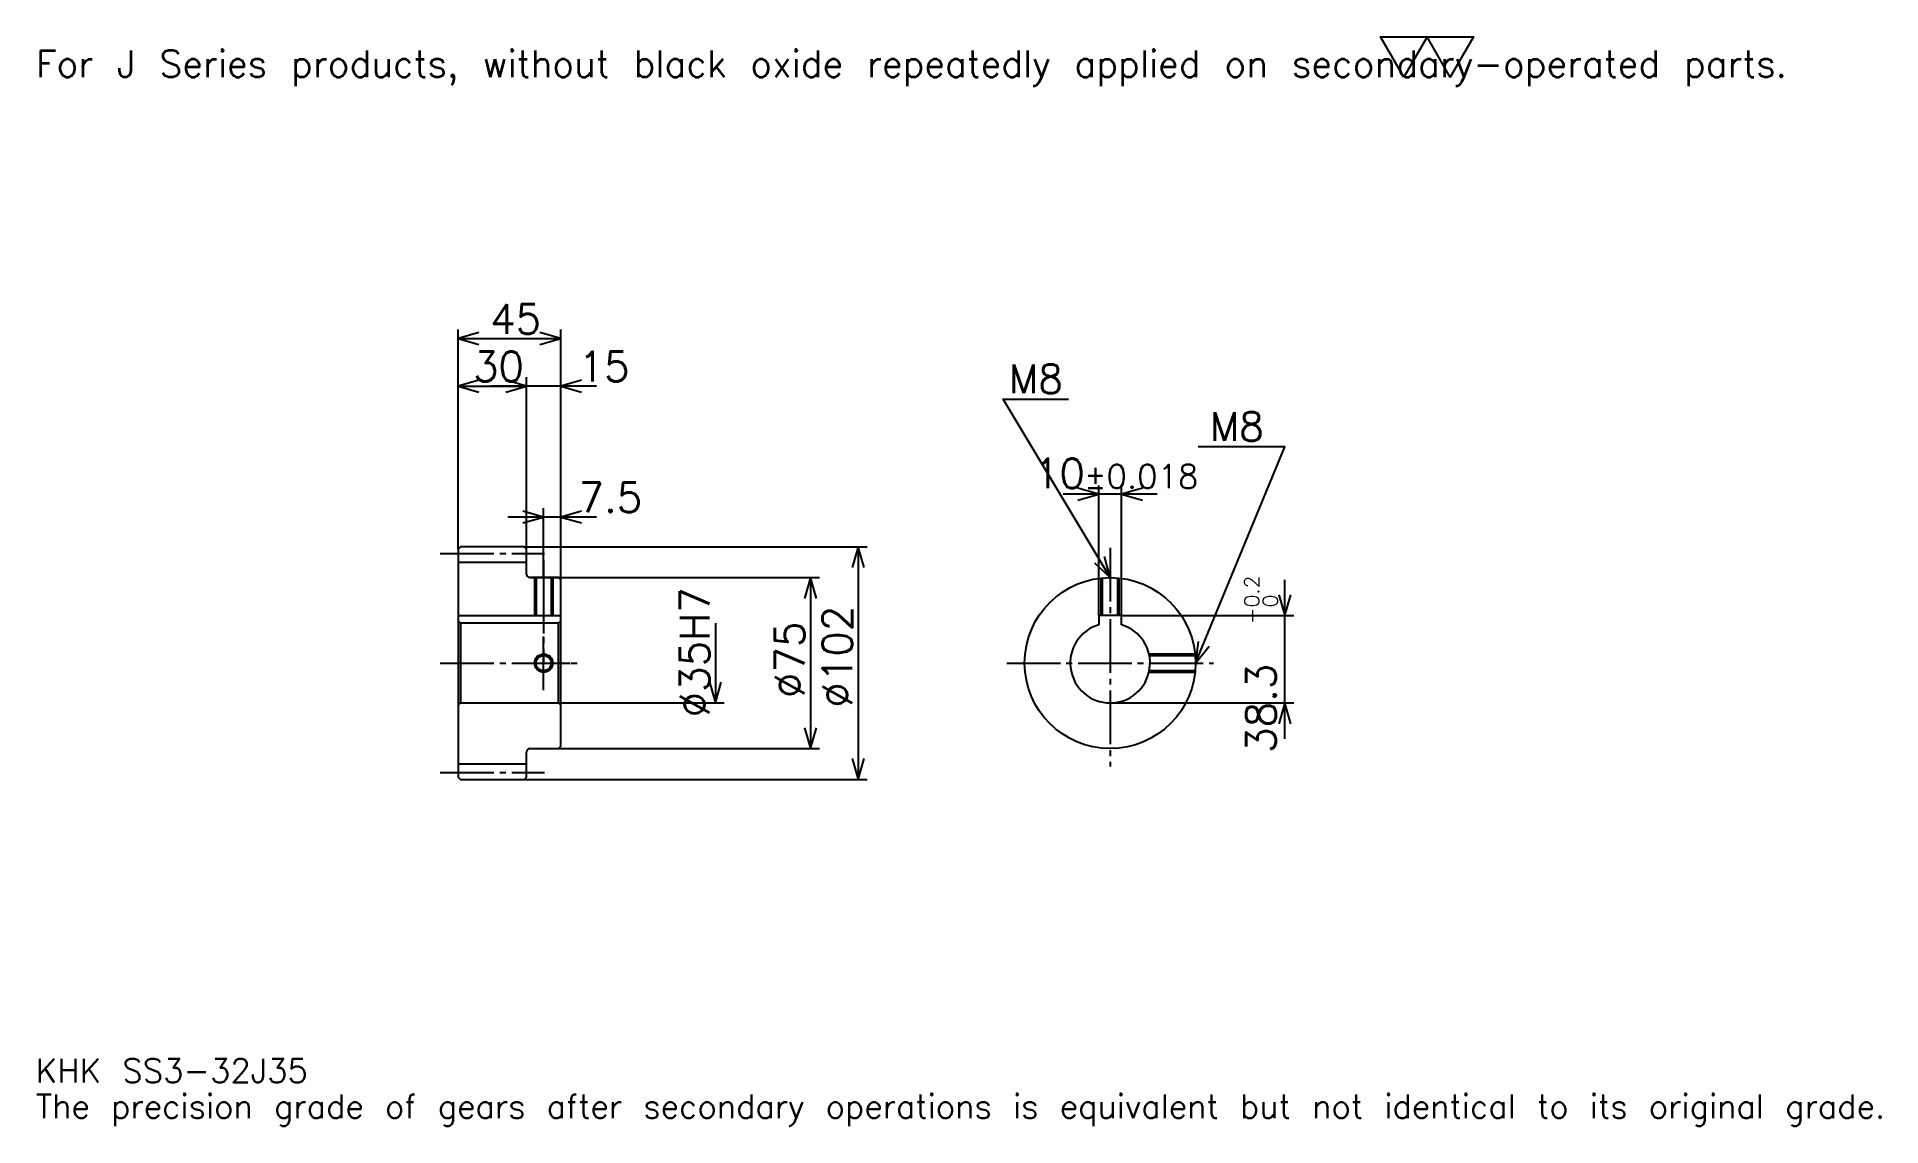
# Model space of a CAD drawing. Extents: x 27 to 835, y 10 to 487.
import ezdxf

# ---------------------------------------------------------------- set-up
doc = ezdxf.new("R2010")
doc.units = 0
doc.linetypes.add('DASHDOT', pattern=[31.304349, 23.478261, -2.608696, 2.608696, -2.608696])
doc.layers.get('0').update_dxf_attribs({"linetype": 'CONTINUOUS'})
doc.layers.add('DASHDOT', color=6, linetype='DASHDOT')
doc.styles.add('KANJI', font='TXT', dxfattribs={"bigfont": 'BIGFONT'})

msp = doc.modelspace()

# ---------------------------------------------------------------- linework, layer by layer
at = {"color": 5}
for p, q in [((211.304337, 263.608704), (211.304337, 358.82608)), ((256.304321, 263.608704), (256.304321, 358.82608)), ((211.304337, 354.913025), (256.304321, 354.913025)), ((211.304337, 334.043457), (241.304337, 334.043457)), ((271.956512, 334.043457), (225.652161, 334.043457)), ((241.304337, 263.608704), (241.304337, 337.956512)), ((517.934753, 286.630432), (476.630432, 286.630432)), ((492.282593, 233.408691), (492.282593, 290.543457)), ((502.282593, 233.408691), (502.282593, 290.543457)), ((271.956512, 276.652161), (233.152161, 276.652161)), ((248.804337, 263.608704), (248.804337, 280.565216)), ((211.304337, 262.608704), (211.304337, 263.608704)), ((240.304337, 263.608704), (256.304321, 263.608704)), ((241.304337, 262.608704), (241.304337, 263.608704)), ((248.804337, 250.108688), (248.804337, 263.608704)), ((248.804337, 250.108688), (248.804337, 263.608704)), ((256.304321, 263.608704), (390.652161, 263.608704)), ((256.304321, 249.108688), (256.304321, 263.608704)), ((386.739136, 263.608704), (386.739136, 161.608688)), ((242.804337, 250.108688), (256.304321, 250.108688)), ((256.304321, 250.108688), (369.782593, 250.108688)), ((365.869568, 250.108688), (365.869568, 175.108688)), ((573.913025, 179.456512), (573.913025, 249.060852)), ((324.130432, 230.108688), (324.130432, 195.108688)), ((502.282593, 233.408691), (577.826111, 233.408691)), ((256.304321, 195.108688), (328.043457, 195.108688)), ((497.282593, 195.108688), (577.826111, 195.108688)), ((242.804337, 175.108688), (256.304321, 175.108688)), ((256.304321, 175.108688), (369.782593, 175.108688)), ((240.304337, 161.608688), (256.304321, 161.608688)), ((256.304321, 161.608688), (390.652161, 161.608688))]:
    msp.add_line(p, q, dxfattribs=at)
at = {"color": 4}
for p, q in [((211.304337, 256.858704), (241.304337, 256.858704)), ((211.304337, 233.408691), (256.304321, 233.408691)), ((212.304337, 230.108688), (212.304337, 195.108688)), ((255.304337, 230.108688), (256.304321, 231.108688)), ((255.304337, 195.108688), (256.304321, 194.108688)), ((211.304337, 168.358688), (241.304337, 168.358688))]:
    msp.add_line(p, q, dxfattribs=at)
at = {"color": 7}
msp.add_lwpolyline([(626.086975, 469.565216), (615.913086, 487.200012), (656.608704, 487.200012), (646.434814, 469.565216), (636.260864, 487.200012), (626.086975, 469.565216)], dxfattribs=at)
at = {"color": 5}
for points in [[(220.434769, 357.521729), (211.304337, 354.913025), (220.434769, 352.304352)], [(247.173904, 352.304352), (256.304321, 354.913025), (247.173904, 357.521729)], [(220.434769, 336.652161), (211.304337, 334.043457), (220.434769, 331.434784)], [(232.173904, 331.434784), (241.304337, 334.043457), (232.173904, 336.652161)], [(232.173904, 331.434784), (241.304337, 334.043457), (232.173904, 336.652161)], [(265.434784, 336.652161), (256.304321, 334.043457), (265.434784, 331.434784)], [(497.282593, 250.108688), (450.32608, 328.369568), (479.021729, 328.369568)], [(534.782593, 212.608688), (573.913025, 307.5), (535.826111, 307.5)], [(483.152161, 284.021729), (492.282593, 286.630432), (483.152161, 289.239136)], [(511.413025, 289.239136), (502.282593, 286.630432), (511.413025, 284.021729)], [(239.673904, 274.043457), (248.804337, 276.652161), (239.673904, 279.260864)], [(265.434784, 279.260864), (256.304321, 276.652161), (265.434784, 274.043457)], [(389.347809, 254.478256), (386.739136, 263.608704), (384.130432, 254.478256)], [(490.348083, 256.595825), (497.282593, 250.108688), (494.82196, 259.280151)], [(368.478241, 240.978256), (365.869568, 250.108688), (363.260864, 240.978256)], [(571.304321, 242.539124), (573.913025, 233.408691), (576.521729, 242.539124)], [(535.851685, 222.044113), (534.782593, 212.608688), (540.67511, 220.055084)], [(321.521729, 204.23912), (324.130432, 195.108688), (326.739136, 204.23912)], [(576.521729, 185.978256), (573.913025, 195.108688), (571.304321, 185.978256)], [(363.260864, 184.23912), (365.869568, 175.108688), (368.478241, 184.23912)], [(384.130432, 170.73912), (386.739136, 161.608688), (389.347809, 170.73912)]]:
    msp.add_lwpolyline(points, dxfattribs=at)
at = {"color": 4}
for points in [[(241.304337, 251.608688), (241.304337, 262.608704), (240.304337, 263.608704), (212.304337, 263.608704), (211.304337, 262.608704), (211.304337, 194.108688)], [(242.804337, 175.108688), (255.304337, 175.108688), (256.304321, 176.108688), (256.304321, 249.108688), (255.304337, 250.108688), (242.804337, 250.108688)], [(244.804337, 250.108688), (244.804337, 233.408691)], [(245.47934, 250.108688), (245.47934, 233.408691)], [(252.129333, 250.108688), (252.129333, 233.408691)], [(252.804337, 250.108688), (252.804337, 233.408691)], [(493.282593, 233.408691), (493.282593, 249.894745)], [(493.957581, 233.408691), (493.957581, 249.960999)], [(500.607605, 233.408691), (500.607605, 249.960999)], [(501.282593, 233.408691), (501.282593, 249.894745)], [(211.304337, 194.108688), (212.304337, 195.108688), (255.304337, 195.108688), (255.304337, 230.108688), (212.304337, 230.108688), (211.304337, 231.108688)], [(502.282593, 229.379196), (502.282593, 233.408691), (492.282593, 233.408691), (492.282593, 229.379196)], [(514.319336, 216.608688), (534.568665, 216.608688)], [(514.463806, 215.933685), (534.634888, 215.933685)], [(514.319336, 208.608688), (534.568665, 208.608688)], [(514.463806, 209.283691), (534.634888, 209.283691)], [(211.304337, 194.108688), (211.304337, 162.608688), (212.304337, 161.608688), (240.304337, 161.608688), (241.304337, 162.608688), (241.304337, 173.608688)]]:
    msp.add_lwpolyline(points, dxfattribs=at)
for centre, radius in [((497.282593, 212.608688), 37.5), ((248.804337, 212.608688), 3.325)]:
    msp.add_circle(centre, radius, dxfattribs=at)
at = {"color": 7}
msp.add_circle((248.804337, 212.608688), 4, dxfattribs=at)
at = {"color": 4}
for centre, radius, start, end in [((242.804337, 251.608688), 1.5, 180, 270), ((497.282593, 212.608688), 17.5, 106.601549926, 73.398450074), ((242.804337, 173.608688), 1.5, 90, 180)]:
    msp.add_arc(centre, radius, start, end, dxfattribs=at)
at = {"layer": 'DASHDOT', "color": 7}
for p, q in [((203.478256, 260.608704), (249.130432, 260.608704)), ((497.282593, 263.152161), (497.282593, 167.282593)), ((248.804337, 250.108688), (248.804337, 212.608688)), ((203.478256, 212.608688), (264.130432, 212.608688)), ((451.956512, 212.608688), (542.608704, 212.608688)), ((203.478256, 164.608688), (249.130432, 164.608688))]:
    msp.add_line(p, q, dxfattribs=at)
for points in [[(248.804337, 257.934784), (248.804337, 225.582596)], [(248.804337, 200.782608), (248.804337, 224.434769)], [(236.978241, 212.608688), (260.630432, 212.608688)]]:
    msp.add_lwpolyline(points, dxfattribs=at)

# ---------------------------------------------------------------- texts
at = {"color": 7, "style": 'KANJI'}
for s, height, p in [('For J Series products, without black oxide repeatedly applied on secondary-operated parts.', 11.73913, (26.086956, 469.565216)), ('45', 13.043478, (225.32608, 357)), ('30', 13.043478, (217.82608, 336.130432)), ('15', 13.043478, (264.130432, 336.130432)), ('M8', 12.52174, (452.934753, 330.978271)), ('M8', 12.52174, (541.043457, 310.108704)), ('10', 13.043478, (463.836548, 289.239136)), ('%%p0.018', 10.434783, (485.878418, 289.239136)), ('7.5', 13.043478, (264.130432, 278.739136)), ('KHK SS3-32J35', 10.434783, (26.086956, 28.695652)), ('The precision grade of gears after secondary operations is equivalent but not identical to its original grade.', 10.434783, (26.086956, 13.043478))]:
    msp.add_text(s, height=height, dxfattribs=at).set_placement(p)
for s, height, p in [('%%c35H7', 13.043478, (321.521729, 188.804337)), ('0.2', 6.521739, (562.695679, 236.998749)), ('%%c102', 13.043478, (384.130432, 193.043472)), ('+', 6.521739, (562.695679, 229.694397)), ('0', 6.521739, (570.782593, 236.998749)), ('%%c75', 13.043478, (363.260864, 197.282593)), ('38.3', 13.043478, (570, 173.237061))]:
    msp.add_text(s, height=height, rotation=90, dxfattribs=at).set_placement(p)

doc.saveas('drawing.dxf')
